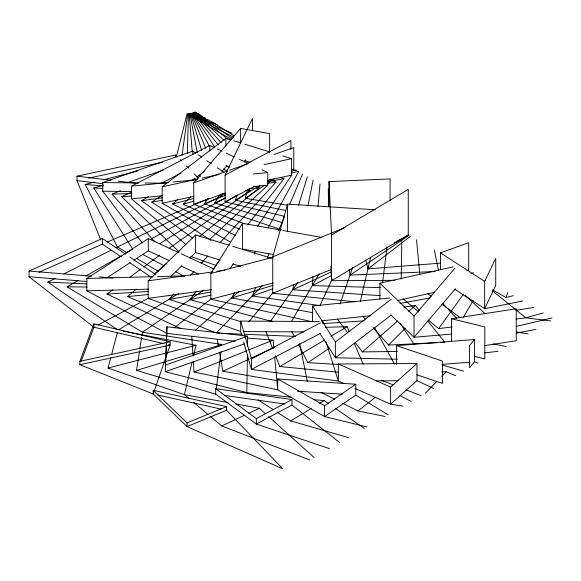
<?xml version="1.0" encoding="UTF-8"?>
<svg xmlns="http://www.w3.org/2000/svg" width="581" height="581" viewBox="0 0 581 581"><rect width="100%" height="100%" fill="white"/><g stroke="black" fill="none" stroke-linecap="round" stroke-linejoin="round"><path stroke-width="0.87" d="M247.419 354.533L246.831 392.589L248.341 393.562M247.542 346.378L247.6 336.181L166.958 326.82L165.258 371.724L246.831 392.589L291.8 397.273M401.224 279.025L401.812 239.401L400.011 239.35M187.336 153.529L188.455 113.782L232.066 133.318M165.534 365.485L166.442 344.983M166.522 343.197L166.958 326.82M380.381 287.66L312.418 285.591L312.97 276.534M318.01 206.357L320.015 184.09M216.35 388.863L220.991 351.585M382.574 282.86L387.019 246.925M182.049 155.338L187.75 113.825L233.678 137.203M329.427 448.619L256.352 424.057L215.682 394.187L136.55 370.409L139.549 350.873M139.818 349.094L141.59 337.554M141.866 335.774L142.41 332.223L203.706 290.18M380.221 295.642L292.78 289.774L293.688 284.458M308.017 205.71L313.123 180.11M360.343 301.35L370.62 257.412M192.086 362.036L184.431 394.659L189.268 398.719M193.531 355.862L196.015 345.281L123.354 331.192M176.406 156.812L187.046 113.84L231.623 139.578M288.038 205.289L245.291 198.303L247.535 189.537M228.166 402.597L184.431 394.659L108.037 368.063L110.76 357.729M111.675 354.279L117.355 332.746M354.686 301.793L272.729 293.252L272.729 256.875L287.573 204.134L375.268 209.785M298.54 205.209L307.371 176.791M340.038 303.972L352.769 267.151M153.783 392.284L153.188 393.998L187.046 426.577L282.969 468.925L226.539 410.288L226.539 406.62L153.188 390.33L153.188 393.998L79.837 364.679L79.837 361.324L93.94 323.857L170.117 341.773L170.117 345.136L154.372 390.57M492.586 289.846L505.971 297.487L507.779 292.497M285.874 210.525L235.283 200.234L237.164 195.129M81.086 361.353L93.94 327.219L93.94 323.857M319.55 305.541L252.336 295.99L255.655 287.588M267.587 257.339L268.916 253.977M278.546 230.584L284.545 216.437M289.491 204.795L302.548 174.009M320.058 305.403L332.136 279.192M522.522 301.009L484.656 308.671L484.656 281.436L495.724 258.305L495.724 285.54L484.656 308.671L454.683 289.273M284.094 216.263L225.079 201.796L225.079 175.063L252.532 118.393L252.532 130.87M244.296 162.128L245.472 159.702M312.505 312.629L231.696 297.988L234.557 292.381M254.187 253.948L255.415 251.544M268.139 227.781L298.525 171.685M291.655 321.228L319.252 273.593M463.101 317.516L473.239 300.559M484.757 281.284L485.68 279.737M282.62 222.625L214.73 202.994L219.415 195.231M311.634 321.591L210.867 299.23L210.867 273.484L242.56 223.286L280.979 230.141M230.076 268.807L233.439 263.483M257.579 226.401L291.626 175.106L291.626 158.664L282.976 155.991M270.187 321.758L297.821 282.446M428.335 320.008L438.604 328.621L463.529 294.124M281.313 229.698L204.272 203.808L207.983 198.709M272.3 321.504L189.951 299.716L196.494 291.074M212.857 269.482L219.952 260.121M247.724 224.644L284.051 178.766L280.667 177.554M248.77 321.867L273.005 292.78M474.466 339.515L469.571 345.397L469.571 367.708L474.466 361.825L474.466 339.515L396.583 345.651L396.583 364.389M451.851 334.031L414.035 337.3L414.035 316.049L454.923 268.168M455.504 288.742L414.035 337.3L390.853 314.967M244.463 223.845L193.742 204.243L193.742 182.862L240.621 128.401L269.628 133.623L269.628 152.331M221.869 171.562L227.142 165.44M240.766 321.678L169.013 299.44L173.784 294.088M190.488 275.35L194.069 271.334M201.222 263.309L207.78 255.945M219.996 242.626L276.091 182.143L270.259 179.754M262.525 285.38L216.197 333.066L219.807 333.218M425.365 393.228L436.738 381.514M441.792 376.306L446.215 371.746L455.729 375.704M373.031 327.713L388.58 345.07L405.211 328.338M239.975 229.364L183.189 204.294L190.808 196.683M241.914 335.862L240.694 331.562L148.155 298.409L148.155 280.841L195.594 234.964L229.379 245.32M170.901 276.411L181.947 265.728M189.74 258.182L195.594 252.524L195.594 234.964M209.501 239.561L267.776 185.223L267.776 172.535L262.06 169.87M195.601 330.095L239.103 291.255M402.945 406.177L390.606 404.158L390.606 387.077L416.947 363.539L416.947 380.62L390.606 404.158L354.947 388.398M355.231 342.601L362.326 351.912L397.745 320.944M408.646 311.416L415.459 305.461L419.402 310.414M235.356 235.443L172.651 203.96L177.394 199.842M215.362 332.724L127.45 296.615L136.404 289.077M154.306 274L166.696 263.563M199.443 236.554L259.141 187.997L255.96 186.312M174.104 327.815L211.302 298.787M342.71 403.308L357.925 410.956L375.515 397.215M365.739 260.208L368.049 268.865L410.447 236.3M397.506 359.218L335.375 357.78L335.375 342.02L391.311 299.237M391.311 314.996L335.375 357.78L319.811 333.276M230.737 242.299L162.172 203.248L162.172 186.806L225.893 138.38L231.078 139.977M192.238 180.393L195.107 178.222M196.538 177.132L205.129 170.603M180.909 328.679L106.984 294.088L112.758 289.825M129.36 277.573L140.907 269.047M143.797 266.919L159.673 255.197M169.165 248.319L250.222 190.452L247.913 189.057M366.974 426.948L324.561 416.548L324.561 405.676L355.804 384.23L355.804 395.102L324.561 416.548L277.733 389.851L194.054 371.985L193.364 361.295M245.291 198.303L264.82 185.128M267.826 183.102L274.588 178.549M349.29 269.787L350.125 275.111L408.908 235.414M298.394 344.286L307.843 362.667L329.529 348.084M211.077 240.454L151.779 202.159L161.511 195.652M235.051 341.301L166.958 333.392L86.83 290.82L86.83 278.473L148.308 238.537L178.694 252.626M106.563 277.994L130.093 262.714M133.884 260.244L148.308 250.883L148.308 238.537M159.804 243.65L237.23 194.984M118.814 329.688L178.476 293.637M277.057 412.132L290.66 420.92L311.227 408.479M319.608 403.417L324.176 400.65L328.643 403.737M235.283 200.234L259.961 185.564M267.674 180.981L270.761 179.151M395.08 280.318L331.555 280.688L331.555 235.029L408.254 189.377L408.254 235.036L331.555 280.688L330.865 266.207M275.539 355.746L279.831 366.538L324.685 339.958M330.872 336.29L347.111 326.667L349.254 331.671M192.449 238.057L141.539 200.692L148.525 196.581M136.55 370.409L221.877 344.489L142.41 332.223L67.069 286.825L78.021 280.55M85.843 276.069L121.044 255.909M124.959 253.672L132.78 249.191L93.795 188.004L103.302 185.136M150.181 239.539L225.348 197.874M97.928 325.091L148.954 297.9M292.003 405.044L256.352 424.057L256.352 418.581L292.003 399.568L292.003 405.044L339.769 442.649M225.079 175.063L290.914 140.551L290.914 149.47M225.079 201.796L254.783 186.232M312.418 285.591L331.628 275.503M397.273 241.05L408.479 235.167M344.163 383.627L338.36 381.063L251.457 369.393L251.457 358.913L320.53 322.811M320.53 333.291L251.457 369.393L243.628 341.882M185.942 244.448L131.473 198.855L131.473 186.174L209.785 145.497L214.687 147.785M161.039 183.502L181.018 173.123M117.289 329.645L47.78 282.119L55.072 278.437M63.983 273.941L110.971 250.215M115.83 247.76L222.131 195.812L220.773 194.613M210.01 416.098L221.76 425.953L244.674 415.183M248.77 413.258L259.409 408.261L265.408 413.665M292.78 289.774L331.308 271.973M394.434 242.814L401.812 239.401M214.73 202.994L225.341 198.099M219.596 352.58L222.835 371.215L249.06 359.145M250.694 358.39L274.464 347.453M179.13 251.922L121.625 196.661L131.437 192.18M93.229 326.66L29.05 276.723L29.05 271.058L102.401 238.479L125.525 254.151M38.942 272.329L102.401 244.143L121.051 256.78M107.405 242.001L209.102 198.339M153.188 390.33L187.046 422.903L226.539 406.62M226.539 410.288L187.046 426.577L187.046 422.903M204.272 203.808L225.246 195.318M272.729 256.875L345.005 227.578M272.729 293.252L331.555 269.41M194.054 371.985L247.027 350.612M248.704 349.936L273.085 340.096L273.833 348.092M154.938 241.907L112.039 194.112L120.441 190.75M440.449 269.519L440.449 252.822L468.7 242.698L468.7 269.933L467.037 270.528M252.336 295.99L272.758 288.772M193.742 182.862L227.084 171.097M229.648 170.189L247.608 163.857M274.109 154.502L293.775 147.567L293.775 168.94L291.212 169.848M193.742 204.243L225.377 193.081M165.258 365.144L247.6 336.181M165.258 371.724L244.202 343.952M142.265 242.974L102.75 191.222L102.75 182.579L192.87 151.104L195.833 153.123M127.406 182.608L163.116 170.139M470.9 273.484L473.471 272.692M231.696 297.988L273.128 285.336M183.189 204.294L193.567 201.128M291.313 171.337L295.635 170.015M543.235 312.97L525.834 317.814L515.943 319.042M210.867 273.484L273.201 257.26M210.867 299.23L273.201 282.998M172.651 203.96L193.691 198.491M290.994 173.211L298.009 171.388M108.037 368.063L196.015 345.281M126.723 252.481L117.449 246.947L85.204 184.468L93.955 182.216M103.578 179.747L137.697 170.981M505.971 297.487L513.313 295.693M516.218 326.399L551.95 317.996M379.901 299.106L379.901 283.165L453.144 266.904M397.549 300.5L434.61 292.272M189.951 299.716L211.135 295.097M162.172 186.806L197.634 179.093M202.072 178.127L218.914 174.467M264.137 164.641L291.626 158.664M162.172 203.248L194.09 196.313M267.681 180.313L291.626 175.106M79.837 361.324L170.117 341.773M79.837 364.679L170.117 345.136L168.367 344.722M100.731 239.968L77.012 180.618L77.012 176.181L175.76 155.011L177.655 156.95M88.472 178.164L162.535 162.281M516.545 333.095L536.089 329.311M399.997 303.42L430.318 297.922M151.779 202.159L162.506 200.263M267.964 181.606L284.051 178.766M169.013 299.44L210.845 292.025M515.805 310.356L533.685 307.451M451.517 341.853L451.517 318.744L516.269 308.751L516.269 340.749L484.336 345.68M403.795 307.117L415.459 305.461M141.539 200.692L162.172 197.852M267.122 183.378L276.091 182.143M148.155 280.841L212.486 271.944M216.953 271.327L224.992 270.216M148.155 298.409L211.593 289.636M438.604 328.621L452.091 326.95M484.51 352.885L497.939 351.331M312.52 321.787L312.52 306.027L389.866 297.966M321.511 320.85L370.976 315.694M131.473 186.174L168.483 182.47M173 182.02L197.366 179.58M253.331 173.98L267.776 172.535M131.473 198.855L162.164 195.79M253.331 186.668L267.776 185.223M127.45 296.615L148.133 294.538M368.049 268.865L440.645 263.142M442.243 364.367L469.993 362.181M323.058 323.617L364.36 320.85M121.625 196.661L131.582 196.037M249.191 188.622L259.141 187.997M106.984 294.088L148.453 291.459M388.58 345.07L437.065 342.674M440.652 342.492L444.247 342.318M329.02 206.683L329.02 181.613L390.083 178.883L390.083 200.372M350.125 275.111L435.205 271.523M441.705 371.934L446.215 371.746M325.447 327.328L347.111 326.667M112.039 194.112L131.909 193.589M245.705 190.568L250.222 190.452M86.83 278.473L152.956 276.694M157.48 276.571L185.557 275.815M86.83 290.82L148.424 289.156M362.326 351.912L397.462 351.454M325.912 341.497L338.36 381.063L338.36 363.982L416.947 363.539M376.299 380.853L397.978 380.729M240.694 331.562L240.694 321.082L319.325 321.533M243.403 331.577L303.957 331.925M102.75 182.579L138.91 182.935M145.235 183L166.028 183.197M102.75 191.222L131.676 191.505M67.069 286.825L87.019 287.007M195.289 112.082L194.773 112.075L227.418 138.924M221.608 333.291L242.342 334.169M244.143 334.242L295.526 336.406M93.795 188.004L102.808 188.418M221.768 193.909L225.37 194.076M47.78 282.119L86.656 283.898M195.891 112.431L194.236 112.344L224.179 140.587M307.843 362.667L338.636 364.505M274.66 356.981L277.733 389.851L277.733 378.986L355.804 384.23M297.479 391.18L342.34 394.194M247.114 338.048L273.085 340.096M85.204 184.468L103.222 185.956M218.521 195.514L222.131 195.812M29.05 271.058L91.399 276.2M99.525 276.868L113.077 277.987M29.05 276.723L86.874 281.495M196.639 112.867L193.676 112.591L221.194 142.636M279.831 366.538L338.2 372.181M313.384 399.525L324.176 400.65M77.012 176.181L111.094 180.284M118.27 181.149L136.201 183.305M77.012 180.618L103.019 183.749M550.614 320.915L525.834 317.814L492.427 290.769M197.576 113.404L193.088 112.823L218.107 144.858M215.682 394.187L215.682 388.711L292.003 399.568M224.665 395.465L284.821 404.02M516.524 332.012L528.107 333.915M198.76 114.087L192.478 113.034L214.716 147.058M222.835 371.215L278.023 380.773M282.765 230.461L321.191 237.317M273.833 254.609L242.56 249.031L242.56 223.286M235.305 403.889L259.409 408.261M493.167 343.872L506.247 346.537M357.925 410.956L385.094 416.483M200.3 114.973L191.853 113.215L209.313 146.049M157.604 394.986L221.238 409.111M93.94 327.219L163.987 343.691M451.517 318.744L484.808 326.914L484.808 358.913L474.292 356.335M202.377 116.171L191.193 113.382L205.659 148.228M292.316 169.478L296.695 170.632M441.88 364.875L463.587 371.165M290.66 420.92L348.455 437.638M205.304 117.863L190.532 113.52L201.629 150.341M232.85 246.388L271.835 258.342M195.594 252.524L219.85 259.968M232.85 263.948L240.643 266.345M233.678 140.776L240.592 142.911M244.921 144.248L269.998 151.99M244.921 160.697L250.106 162.295M396.583 345.651L442.424 361.07L442.424 383.38L416.962 374.81M209.734 120.42L189.849 113.629L197.22 152.382M190.866 256.482L216.437 265.553M474.466 361.825L477.713 363.009M221.76 425.953L309.767 459.97M381.368 380.279L393.214 384.862M405.908 389.778L421.138 395.668M217.163 124.712L189.159 113.723L192.217 151.619M338.36 363.982L390.606 387.077M181.156 253.766L214.004 269.003M148.308 250.883L169.659 260.782M181.156 266.113L198.397 274.109M217.141 148.925L222.036 151.213M226.125 153.115L234.288 156.921M239.19 159.209L248.174 163.399M226.125 165.803L229.393 167.321M416.947 380.62L433.579 388.493M321.097 392.444L334.707 399.285M142.316 254.217L164.568 265.938M175.694 271.799L184.438 276.403M223.322 169.027L227.302 171.134M400.098 395.581L411.079 401.478M277.733 378.986L324.561 405.676M136.767 258.48L158.41 271.407M355.804 395.102L388.072 414.761M210.736 121.001L234.245 135.932M258.167 399.917L273.281 409.685M440.449 252.822L484.656 281.436M129.999 257.18L155.359 274.37M129.258 262.343L150.886 277.006M198.063 154.633L201.767 157.16M206.959 160.697L211.404 163.726M217.338 167.771L224.005 172.317M335.339 408.37L364.367 428.451M197.264 113.222L232.08 138.336M215.682 388.711L256.352 418.581M427.638 293.666L431.24 296.31M442.032 304.248L460.014 317.473M403.011 298.757L418.756 311.968M193.415 402.197L207.933 414.362M199.072 175.382L200.43 176.58M268.742 416.664L314.06 457.494M465.265 295.344L485.091 313.74M379.901 283.165L414.035 316.049M180.183 159.528L181.446 160.821M186.508 165.992L188.404 167.931M194.098 173.741L198.52 178.265M194.098 178.178L195.993 180.117M442.664 303.34L456.71 318.403M362.871 316.362L365.26 319.027M427.856 321.024L444.755 342.253M337.234 318.962L347.598 332.572M399.975 323.101L414.5 344.853M312.52 306.027L335.375 342.02M374.534 327.553L394.426 363.996M291.822 331.504L294.284 336.297M354.257 343.349L363.19 364.2M265.96 331.664L272.569 348.273M240.694 321.082L251.457 358.913M434.348 250.099L438.473 270.368M299.665 343.589L307.385 381.594M217.279 339.275L218.514 346.37M416.548 239.822L419.823 274.631M191.759 336.348L193.023 355.95M329.02 181.613L331.555 235.029M328.287 188.869L328.628 206.734M322.942 321.554L322.942 323.297M287.573 204.134L287.573 231.637M240.621 128.401L240.621 143.543M225.893 138.38L225.893 146.165M209.785 145.497L209.785 150.937M192.87 151.104L192.87 154.553M175.76 155.011L175.76 156.783M102.401 238.479L102.401 244.143"/></g></svg>
